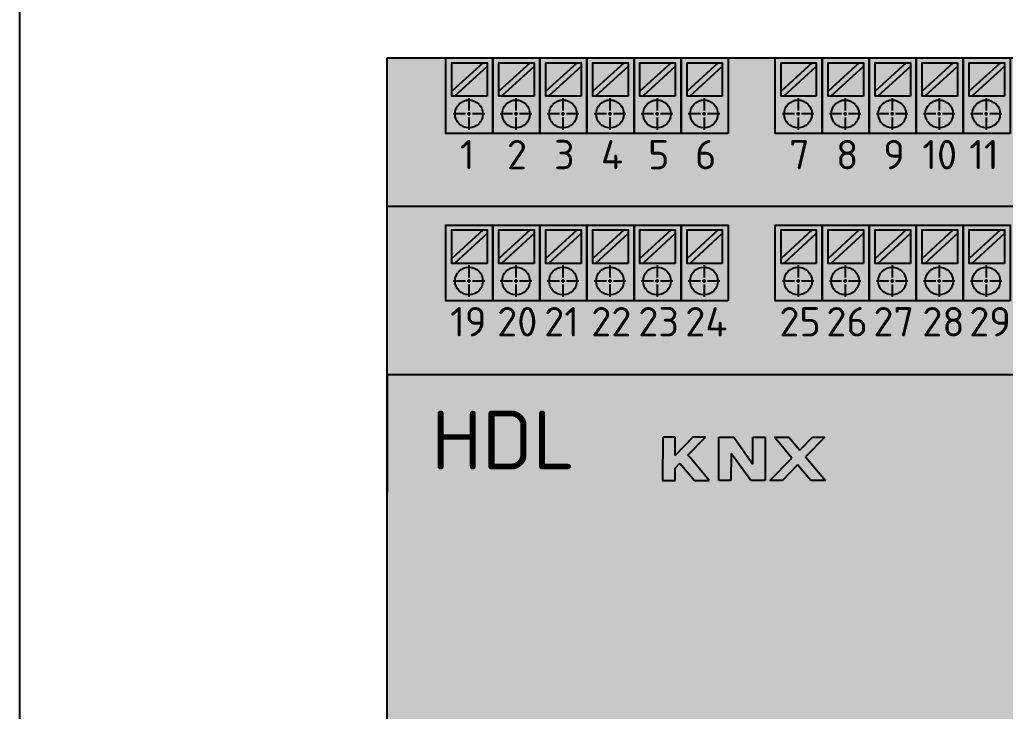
# Model space of a CAD drawing. Header units: millimetres. Extents: x 27500 to 33280, y -10980 to 420.
# Drawn here: x 27500 to 27567.1, y -974.5 to -927.4 of the extents above; entities that cross this region are included whole.
import ezdxf

# ---------------------------------------------------------------- set-up
doc = ezdxf.new("R2010")
doc.units = ezdxf.units.MM
doc.layers.add('SX_HDL_BODY', color=7, linetype='Continuous', true_color=0x2d2e35)
doc.layers.add('SX_HDL_TERMINALS', color=7, linetype='Continuous', true_color=0xe07e2b)
doc.styles.get("Standard").update_dxf_attribs({"font": 'arial.ttf'})
doc.styles.add('SX_HDL_M_S48.1_Unecom', font='isocpeur.ttf', dxfattribs={"height": 2.5})

# ---------------------------------------------------------------- blocks, each defined once
blk = doc.blocks.new('SX_DYN_HDL_G023')
at = {"true_color": 0xe6e6e4}
h = blk.add_hatch(color=254, dxfattribs=at)
h.dxf.hatch_style = 2
h.paths.add_polyline_path([(20.59, 17.823), (20.47, 17.973), (21.667, 19.188), (20.812, 19.188), (19.593, 17.948), (19.593, 17.95), (19.593, 19.184), (18.751, 19.185), (18.749, 16.243), (19.593, 16.243), (19.593, 17.083), (19.927, 17.422), (20.915, 16.247), (21.925, 16.247)])
h = blk.add_hatch(color=254, dxfattribs=at)
h.dxf.hatch_style = 2
h.paths.add_polyline_path([(23.584, 19.192), (24.892, 17.349), (24.885, 19.187), (25.722, 19.188), (25.722, 16.252), (24.755, 16.252), (23.406, 18.076), (23.391, 16.252), (22.564, 16.252), (22.564, 19.193)])
h = blk.add_hatch(color=254, dxfattribs=at)
h.dxf.hatch_style = 2
h.paths.add_polyline_path([(29.836, 16.243), (28.824, 16.248), (27.935, 17.307), (26.898, 16.243), (26.053, 16.243), (27.548, 17.769), (26.359, 19.186), (27.345, 19.185), (28.089, 18.318), (28.951, 19.185), (29.796, 19.185), (28.476, 17.857)])
at = {"layer": 'SX_HDL_BODY', "true_color": 0x232428}
blk.add_hatch(color=250, dxfattribs=at).paths.add_polyline_path([(0, 15.44), (0, 19.44), (0, 23.44), (0, 34.915), (0, 45), (4, 45), (7.2, 45), (10.4, 45), (13.6, 45), (16.8, 45), (20, 45), (23.2, 45), (26.4, 45), (29.6, 45), (32.8, 45), (36, 45), (39.2, 45), (42.4, 45), (45.6, 45), (48.8, 45), (52, 45), (55.2, 45), (58.4, 45), (61.6, 45), (64.8, 45), (68, 45), (72, 45), (72, 34.915), (72, 23.44), (72, -21.58), (72, -25.58), (72, -28), (72, -32.3), (72, -45), (64.53, -45), (57.06, -45), (49.59, -45), (42.12, -45), (0, -45), (0, -21.58), (0, -12.18), (0, -6.565)])
at = {"layer": 'SX_HDL_TERMINALS', "true_color": 0xe07e2b}
h = blk.add_hatch(color=30, dxfattribs=at)
h.paths.add_polyline_path([(4, 39.855), (4, 45), (7.2, 45), (7.2, 39.855)])
h.paths.add_polyline_path([(6.805, 42.39), (6.805, 44.415), (6.805, 44.665), (6.525, 44.665), (4.405, 44.665), (4.405, 42.73), (4.405, 42.39), (4.59, 42.39)], flags=0)
h.paths.add_polyline_path([(5.935, 40.32), (6.235, 40.52), (6.435, 40.82), (6.51, 41.19), (6.435, 41.555), (6.235, 41.855), (5.935, 42.06), (5.565, 42.135), (5.2, 42.06), (4.9, 41.855), (4.695, 41.555), (4.62, 41.19), (4.695, 40.82), (4.9, 40.52), (5.2, 40.32), (5.565, 40.245)], flags=0)
h = blk.add_hatch(color=30, dxfattribs=at)
h.paths.add_polyline_path([(7.2, 45), (10.4, 45), (10.4, 39.855), (7.2, 39.855)])
h.paths.add_polyline_path([(10.005, 42.39), (10.005, 44.415), (10.005, 44.665), (9.725, 44.665), (7.605, 44.665), (7.605, 42.73), (7.605, 42.39), (7.79, 42.39)], flags=0)
h.paths.add_polyline_path([(9.135, 40.32), (9.435, 40.52), (9.635, 40.82), (9.71, 41.19), (9.635, 41.555), (9.435, 41.855), (9.135, 42.06), (8.765, 42.135), (8.4, 42.06), (8.1, 41.855), (7.895, 41.555), (7.82, 41.19), (7.895, 40.82), (8.1, 40.52), (8.4, 40.32), (8.765, 40.245)], flags=0)
h = blk.add_hatch(color=30, dxfattribs=at)
h.paths.add_polyline_path([(10.4, 45), (13.6, 45), (13.6, 39.855), (10.4, 39.855)])
h.paths.add_polyline_path([(13.205, 42.39), (13.205, 44.415), (13.205, 44.665), (12.925, 44.665), (10.805, 44.665), (10.805, 42.73), (10.805, 42.39), (10.99, 42.39)], flags=0)
h.paths.add_polyline_path([(12.335, 40.32), (12.635, 40.52), (12.835, 40.82), (12.91, 41.19), (12.835, 41.555), (12.635, 41.855), (12.335, 42.06), (11.965, 42.135), (11.6, 42.06), (11.3, 41.855), (11.095, 41.555), (11.02, 41.19), (11.095, 40.82), (11.3, 40.52), (11.6, 40.32), (11.965, 40.245)], flags=0)
h = blk.add_hatch(color=30, dxfattribs=at)
h.paths.add_polyline_path([(13.6, 45), (16.8, 45), (16.8, 39.855), (13.6, 39.855)])
h.paths.add_polyline_path([(16.405, 42.39), (16.405, 44.415), (16.405, 44.665), (16.125, 44.665), (14.005, 44.665), (14.005, 42.73), (14.005, 42.39), (14.19, 42.39)], flags=0)
h.paths.add_polyline_path([(15.535, 40.32), (15.835, 40.52), (16.035, 40.82), (16.11, 41.19), (16.035, 41.555), (15.835, 41.855), (15.535, 42.06), (15.165, 42.135), (14.8, 42.06), (14.5, 41.855), (14.295, 41.555), (14.22, 41.19), (14.295, 40.82), (14.5, 40.52), (14.8, 40.32), (15.165, 40.245)], flags=0)
h = blk.add_hatch(color=30, dxfattribs=at)
h.paths.add_polyline_path([(16.8, 45), (20, 45), (20, 39.855), (16.8, 39.855)])
h.paths.add_polyline_path([(19.605, 42.39), (19.605, 44.415), (19.605, 44.665), (19.325, 44.665), (17.205, 44.665), (17.205, 42.73), (17.205, 42.39), (17.39, 42.39)], flags=0)
h.paths.add_polyline_path([(18.735, 40.32), (19.035, 40.52), (19.235, 40.82), (19.31, 41.19), (19.235, 41.555), (19.035, 41.855), (18.735, 42.06), (18.365, 42.135), (18, 42.06), (17.7, 41.855), (17.495, 41.555), (17.42, 41.19), (17.495, 40.82), (17.7, 40.52), (18, 40.32), (18.365, 40.245)], flags=0)
h = blk.add_hatch(color=30, dxfattribs=at)
h.paths.add_polyline_path([(20, 45), (23.2, 45), (23.2, 39.855), (20, 39.855)])
h.paths.add_polyline_path([(22.805, 42.39), (22.805, 44.415), (22.805, 44.665), (22.525, 44.665), (20.405, 44.665), (20.405, 42.73), (20.405, 42.39), (20.59, 42.39)], flags=0)
h.paths.add_polyline_path([(21.935, 40.32), (22.235, 40.52), (22.435, 40.82), (22.51, 41.19), (22.435, 41.555), (22.235, 41.855), (21.935, 42.06), (21.565, 42.135), (21.2, 42.06), (20.9, 41.855), (20.695, 41.555), (20.62, 41.19), (20.695, 40.82), (20.9, 40.52), (21.2, 40.32), (21.565, 40.245)], flags=0)
h = blk.add_hatch(color=30, dxfattribs=at)
h.paths.add_polyline_path([(26.4, 39.855), (26.4, 45), (29.6, 45), (29.6, 39.855)])
h.paths.add_polyline_path([(29.205, 42.39), (29.205, 44.415), (29.205, 44.665), (28.925, 44.665), (26.805, 44.665), (26.805, 42.73), (26.805, 42.39), (26.99, 42.39)], flags=0)
h.paths.add_polyline_path([(28.335, 40.32), (28.635, 40.52), (28.835, 40.82), (28.91, 41.19), (28.835, 41.555), (28.635, 41.855), (28.335, 42.06), (27.965, 42.135), (27.6, 42.06), (27.3, 41.855), (27.095, 41.555), (27.02, 41.19), (27.095, 40.82), (27.3, 40.52), (27.6, 40.32), (27.965, 40.245)], flags=0)
h = blk.add_hatch(color=30, dxfattribs=at)
h.paths.add_polyline_path([(29.6, 45), (32.8, 45), (32.8, 39.855), (29.6, 39.855)])
h.paths.add_polyline_path([(32.405, 42.39), (32.405, 44.415), (32.405, 44.665), (32.125, 44.665), (30.005, 44.665), (30.005, 42.73), (30.005, 42.39), (30.19, 42.39)], flags=0)
h.paths.add_polyline_path([(31.535, 40.32), (31.835, 40.52), (32.035, 40.82), (32.11, 41.19), (32.035, 41.555), (31.835, 41.855), (31.535, 42.06), (31.165, 42.135), (30.8, 42.06), (30.5, 41.855), (30.295, 41.555), (30.22, 41.19), (30.295, 40.82), (30.5, 40.52), (30.8, 40.32), (31.165, 40.245)], flags=0)
h = blk.add_hatch(color=30, dxfattribs=at)
h.paths.add_polyline_path([(32.8, 45), (36, 45), (36, 39.855), (32.8, 39.855)])
h.paths.add_polyline_path([(35.605, 42.39), (35.605, 44.415), (35.605, 44.665), (35.325, 44.665), (33.205, 44.665), (33.205, 42.73), (33.205, 42.39), (33.39, 42.39)], flags=0)
h.paths.add_polyline_path([(34.735, 40.32), (35.035, 40.52), (35.235, 40.82), (35.31, 41.19), (35.235, 41.555), (35.035, 41.855), (34.735, 42.06), (34.365, 42.135), (34, 42.06), (33.7, 41.855), (33.495, 41.555), (33.42, 41.19), (33.495, 40.82), (33.7, 40.52), (34, 40.32), (34.365, 40.245)], flags=0)
h = blk.add_hatch(color=30, dxfattribs=at)
h.paths.add_polyline_path([(36, 45), (39.2, 45), (39.2, 39.855), (36, 39.855)])
h.paths.add_polyline_path([(38.805, 42.39), (38.805, 44.415), (38.805, 44.665), (38.525, 44.665), (36.405, 44.665), (36.405, 42.73), (36.405, 42.39), (36.59, 42.39)], flags=0)
h.paths.add_polyline_path([(37.935, 40.32), (38.235, 40.52), (38.435, 40.82), (38.51, 41.19), (38.435, 41.555), (38.235, 41.855), (37.935, 42.06), (37.565, 42.135), (37.2, 42.06), (36.9, 41.855), (36.695, 41.555), (36.62, 41.19), (36.695, 40.82), (36.9, 40.52), (37.2, 40.32), (37.565, 40.245)], flags=0)
h = blk.add_hatch(color=30, dxfattribs=at)
h.paths.add_polyline_path([(39.2, 45), (42.4, 45), (42.4, 39.855), (39.2, 39.855)])
h.paths.add_polyline_path([(42.005, 42.39), (42.005, 44.415), (42.005, 44.665), (41.725, 44.665), (39.605, 44.665), (39.605, 42.73), (39.605, 42.39), (39.79, 42.39)], flags=0)
h.paths.add_polyline_path([(41.135, 40.32), (41.435, 40.52), (41.635, 40.82), (41.71, 41.19), (41.635, 41.555), (41.435, 41.855), (41.135, 42.06), (40.765, 42.135), (40.4, 42.06), (40.1, 41.855), (39.895, 41.555), (39.82, 41.19), (39.895, 40.82), (40.1, 40.52), (40.4, 40.32), (40.765, 40.245)], flags=0)
h = blk.add_hatch(color=30, dxfattribs=at)
h.paths.add_polyline_path([(4, 28.48), (4, 33.625), (7.2, 33.625), (7.2, 28.48)])
h.paths.add_polyline_path([(6.805, 31.02), (6.805, 33.045), (6.805, 33.295), (6.525, 33.295), (4.405, 33.295), (4.405, 31.355), (4.405, 31.02), (4.59, 31.02)], flags=0)
h.paths.add_polyline_path([(5.935, 28.945), (6.235, 29.15), (6.435, 29.45), (6.51, 29.815), (6.435, 30.185), (6.235, 30.485), (5.935, 30.685), (5.565, 30.76), (5.2, 30.685), (4.9, 30.485), (4.695, 30.185), (4.62, 29.815), (4.695, 29.45), (4.9, 29.15), (5.2, 28.945), (5.565, 28.87)], flags=0)
h = blk.add_hatch(color=30, dxfattribs=at)
h.paths.add_polyline_path([(7.2, 33.625), (10.4, 33.625), (10.4, 28.48), (7.2, 28.48)])
h.paths.add_polyline_path([(10.005, 31.02), (10.005, 33.045), (10.005, 33.295), (9.725, 33.295), (7.605, 33.295), (7.605, 31.355), (7.605, 31.02), (7.79, 31.02)], flags=0)
h.paths.add_polyline_path([(9.135, 28.945), (9.435, 29.15), (9.635, 29.45), (9.71, 29.815), (9.635, 30.185), (9.435, 30.485), (9.135, 30.685), (8.765, 30.76), (8.4, 30.685), (8.1, 30.485), (7.895, 30.185), (7.82, 29.815), (7.895, 29.45), (8.1, 29.15), (8.4, 28.945), (8.765, 28.87)], flags=0)
h = blk.add_hatch(color=30, dxfattribs=at)
h.paths.add_polyline_path([(10.4, 33.625), (13.6, 33.625), (13.6, 28.48), (10.4, 28.48)])
h.paths.add_polyline_path([(13.205, 31.02), (13.205, 33.045), (13.205, 33.295), (12.925, 33.295), (10.805, 33.295), (10.805, 31.355), (10.805, 31.02), (10.99, 31.02)], flags=0)
h.paths.add_polyline_path([(12.335, 28.945), (12.635, 29.15), (12.835, 29.45), (12.91, 29.815), (12.835, 30.185), (12.635, 30.485), (12.335, 30.685), (11.965, 30.76), (11.6, 30.685), (11.3, 30.485), (11.095, 30.185), (11.02, 29.815), (11.095, 29.45), (11.3, 29.15), (11.6, 28.945), (11.965, 28.87)], flags=0)
h = blk.add_hatch(color=30, dxfattribs=at)
h.paths.add_polyline_path([(13.6, 33.625), (16.8, 33.625), (16.8, 28.48), (13.6, 28.48)])
h.paths.add_polyline_path([(16.405, 31.02), (16.405, 33.045), (16.405, 33.295), (16.125, 33.295), (14.005, 33.295), (14.005, 31.355), (14.005, 31.02), (14.19, 31.02)], flags=0)
h.paths.add_polyline_path([(15.535, 28.945), (15.835, 29.15), (16.035, 29.45), (16.11, 29.815), (16.035, 30.185), (15.835, 30.485), (15.535, 30.685), (15.165, 30.76), (14.8, 30.685), (14.5, 30.485), (14.295, 30.185), (14.22, 29.815), (14.295, 29.45), (14.5, 29.15), (14.8, 28.945), (15.165, 28.87)], flags=0)
h = blk.add_hatch(color=30, dxfattribs=at)
h.paths.add_polyline_path([(16.8, 33.625), (20, 33.625), (20, 28.48), (16.8, 28.48)])
h.paths.add_polyline_path([(19.605, 31.02), (19.605, 33.045), (19.605, 33.295), (19.325, 33.295), (17.205, 33.295), (17.205, 31.355), (17.205, 31.02), (17.39, 31.02)], flags=0)
h.paths.add_polyline_path([(18.735, 28.945), (19.035, 29.15), (19.235, 29.45), (19.31, 29.815), (19.235, 30.185), (19.035, 30.485), (18.735, 30.685), (18.365, 30.76), (18, 30.685), (17.7, 30.485), (17.495, 30.185), (17.42, 29.815), (17.495, 29.45), (17.7, 29.15), (18, 28.945), (18.365, 28.87)], flags=0)
h = blk.add_hatch(color=30, dxfattribs=at)
h.paths.add_polyline_path([(20, 33.625), (23.2, 33.625), (23.2, 28.48), (20, 28.48)])
h.paths.add_polyline_path([(22.805, 31.02), (22.805, 33.045), (22.805, 33.295), (22.525, 33.295), (20.405, 33.295), (20.405, 31.355), (20.405, 31.02), (20.59, 31.02)], flags=0)
h.paths.add_polyline_path([(21.935, 28.945), (22.235, 29.15), (22.435, 29.45), (22.51, 29.815), (22.435, 30.185), (22.235, 30.485), (21.935, 30.685), (21.565, 30.76), (21.2, 30.685), (20.9, 30.485), (20.695, 30.185), (20.62, 29.815), (20.695, 29.45), (20.9, 29.15), (21.2, 28.945), (21.565, 28.87)], flags=0)
h = blk.add_hatch(color=30, dxfattribs=at)
h.paths.add_polyline_path([(26.4, 28.48), (26.4, 33.625), (29.6, 33.625), (29.6, 28.48)])
h.paths.add_polyline_path([(29.205, 31.02), (29.205, 33.045), (29.205, 33.295), (28.925, 33.295), (26.805, 33.295), (26.805, 31.355), (26.805, 31.02), (26.99, 31.02)], flags=0)
h.paths.add_polyline_path([(28.335, 28.945), (28.635, 29.15), (28.835, 29.45), (28.91, 29.815), (28.835, 30.185), (28.635, 30.485), (28.335, 30.685), (27.965, 30.76), (27.6, 30.685), (27.3, 30.485), (27.095, 30.185), (27.02, 29.815), (27.095, 29.45), (27.3, 29.15), (27.6, 28.945), (27.965, 28.87)], flags=0)
h = blk.add_hatch(color=30, dxfattribs=at)
h.paths.add_polyline_path([(29.6, 33.625), (32.8, 33.625), (32.8, 28.48), (29.6, 28.48)])
h.paths.add_polyline_path([(32.405, 31.02), (32.405, 33.045), (32.405, 33.295), (32.125, 33.295), (30.005, 33.295), (30.005, 31.355), (30.005, 31.02), (30.19, 31.02)], flags=0)
h.paths.add_polyline_path([(31.535, 28.945), (31.835, 29.15), (32.035, 29.45), (32.11, 29.815), (32.035, 30.185), (31.835, 30.485), (31.535, 30.685), (31.165, 30.76), (30.8, 30.685), (30.5, 30.485), (30.295, 30.185), (30.22, 29.815), (30.295, 29.45), (30.5, 29.15), (30.8, 28.945), (31.165, 28.87)], flags=0)
h = blk.add_hatch(color=30, dxfattribs=at)
h.paths.add_polyline_path([(32.8, 33.625), (36, 33.625), (36, 28.48), (32.8, 28.48)])
h.paths.add_polyline_path([(35.605, 31.02), (35.605, 33.045), (35.605, 33.295), (35.325, 33.295), (33.205, 33.295), (33.205, 31.355), (33.205, 31.02), (33.39, 31.02)], flags=0)
h.paths.add_polyline_path([(34.735, 28.945), (35.035, 29.15), (35.235, 29.45), (35.31, 29.815), (35.235, 30.185), (35.035, 30.485), (34.735, 30.685), (34.365, 30.76), (34, 30.685), (33.7, 30.485), (33.495, 30.185), (33.42, 29.815), (33.495, 29.45), (33.7, 29.15), (34, 28.945), (34.365, 28.87)], flags=0)
h = blk.add_hatch(color=30, dxfattribs=at)
h.paths.add_polyline_path([(36, 33.625), (39.2, 33.625), (39.2, 28.48), (36, 28.48)])
h.paths.add_polyline_path([(38.805, 31.02), (38.805, 33.045), (38.805, 33.295), (38.525, 33.295), (36.405, 33.295), (36.405, 31.355), (36.405, 31.02), (36.59, 31.02)], flags=0)
h.paths.add_polyline_path([(37.935, 28.945), (38.235, 29.15), (38.435, 29.45), (38.51, 29.815), (38.435, 30.185), (38.235, 30.485), (37.935, 30.685), (37.565, 30.76), (37.2, 30.685), (36.9, 30.485), (36.695, 30.185), (36.62, 29.815), (36.695, 29.45), (36.9, 29.15), (37.2, 28.945), (37.565, 28.87)], flags=0)
h = blk.add_hatch(color=30, dxfattribs=at)
h.paths.add_polyline_path([(39.2, 33.625), (42.4, 33.625), (42.4, 28.48), (39.2, 28.48)])
h.paths.add_polyline_path([(42.005, 31.02), (42.005, 33.045), (42.005, 33.295), (41.725, 33.295), (39.605, 33.295), (39.605, 31.355), (39.605, 31.02), (39.79, 31.02)], flags=0)
h.paths.add_polyline_path([(41.135, 28.945), (41.435, 29.15), (41.635, 29.45), (41.71, 29.815), (41.635, 30.185), (41.435, 30.485), (41.135, 30.685), (40.765, 30.76), (40.4, 30.685), (40.1, 30.485), (39.895, 30.185), (39.82, 29.815), (39.895, 29.45), (40.1, 29.15), (40.4, 28.945), (40.765, 28.87)], flags=0)
at = {"color": 8, "true_color": 0x74777e, "transparency": 16777216}
for p, q in [((5.566, 42.262), (5.566, 41.425)), ((8.766, 42.262), (8.766, 41.425)), ((11.966, 42.262), (11.966, 41.425)), ((15.166, 42.262), (15.166, 41.425)), ((18.366, 42.262), (18.366, 41.425)), ((21.566, 42.262), (21.566, 41.425)), ((27.966, 42.262), (27.966, 41.425)), ((31.166, 42.262), (31.166, 41.425)), ((34.366, 42.262), (34.366, 41.425)), ((37.566, 42.262), (37.566, 41.425)), ((40.766, 42.262), (40.766, 41.425)), ((5.33, 41.189), (4.493, 41.189)), ((5.566, 40.953), (5.566, 40.116)), ((6.639, 41.189), (5.802, 41.189)), ((8.53, 41.189), (7.693, 41.189)), ((8.766, 40.953), (8.766, 40.116)), ((9.839, 41.189), (9.002, 41.189)), ((11.73, 41.189), (10.893, 41.189)), ((11.966, 40.953), (11.966, 40.116)), ((13.039, 41.189), (12.202, 41.189)), ((14.93, 41.189), (14.093, 41.189)), ((15.166, 40.953), (15.166, 40.116)), ((16.239, 41.189), (15.402, 41.189)), ((18.13, 41.189), (17.293, 41.189)), ((18.366, 40.953), (18.366, 40.116)), ((19.439, 41.189), (18.602, 41.189)), ((21.33, 41.189), (20.493, 41.189)), ((21.566, 40.953), (21.566, 40.116)), ((22.639, 41.189), (21.802, 41.189)), ((27.73, 41.189), (26.893, 41.189)), ((27.966, 40.953), (27.966, 40.116)), ((29.039, 41.189), (28.202, 41.189)), ((30.93, 41.189), (30.093, 41.189)), ((31.166, 40.953), (31.166, 40.116)), ((32.239, 41.189), (31.402, 41.189)), ((34.13, 41.189), (33.293, 41.189)), ((34.366, 40.953), (34.366, 40.116)), ((35.439, 41.189), (34.602, 41.189)), ((37.33, 41.189), (36.493, 41.189)), ((37.566, 40.953), (37.566, 40.116)), ((38.639, 41.189), (37.802, 41.189)), ((40.53, 41.189), (39.693, 41.189)), ((40.766, 40.953), (40.766, 40.116)), ((41.839, 41.189), (41.002, 41.189)), ((5.566, 30.889), (5.566, 30.053)), ((8.766, 30.889), (8.766, 30.053)), ((11.966, 30.889), (11.966, 30.053)), ((15.166, 30.889), (15.166, 30.053)), ((18.366, 30.889), (18.366, 30.053)), ((21.566, 30.889), (21.566, 30.053)), ((27.966, 30.889), (27.966, 30.053)), ((31.166, 30.889), (31.166, 30.053)), ((34.366, 30.889), (34.366, 30.053)), ((37.566, 30.889), (37.566, 30.053)), ((40.766, 30.889), (40.766, 30.053)), ((5.33, 29.816), (4.493, 29.816)), ((5.566, 29.58), (5.566, 28.744)), ((6.639, 29.816), (5.802, 29.816)), ((8.53, 29.816), (7.693, 29.816)), ((8.766, 29.58), (8.766, 28.744)), ((9.839, 29.816), (9.002, 29.816)), ((11.73, 29.816), (10.893, 29.816)), ((11.966, 29.58), (11.966, 28.744)), ((13.039, 29.816), (12.202, 29.816)), ((14.93, 29.816), (14.093, 29.816)), ((15.166, 29.58), (15.166, 28.744)), ((16.239, 29.816), (15.402, 29.816)), ((18.13, 29.816), (17.293, 29.816)), ((18.366, 29.58), (18.366, 28.744)), ((19.439, 29.816), (18.602, 29.816)), ((21.33, 29.816), (20.493, 29.816)), ((21.566, 29.58), (21.566, 28.744)), ((22.639, 29.816), (21.802, 29.816)), ((27.73, 29.816), (26.893, 29.816)), ((27.966, 29.58), (27.966, 28.744)), ((29.039, 29.816), (28.202, 29.816)), ((30.93, 29.816), (30.093, 29.816)), ((31.166, 29.58), (31.166, 28.744)), ((32.239, 29.816), (31.402, 29.816)), ((34.13, 29.816), (33.293, 29.816)), ((34.366, 29.58), (34.366, 28.744)), ((35.439, 29.816), (34.602, 29.816)), ((37.33, 29.816), (36.493, 29.816)), ((37.566, 29.58), (37.566, 28.744)), ((38.639, 29.816), (37.802, 29.816)), ((40.53, 29.816), (39.693, 29.816)), ((40.766, 29.58), (40.766, 28.744)), ((41.839, 29.816), (41.002, 29.816))]:
    blk.add_line(p, q, dxfattribs=at)
at = {"color": 8, "linetype": 'Continuous', "true_color": 0x74777e, "transparency": 16777216}
for p, q in [((5.684, 41.189), (5.448, 41.189)), ((5.566, 41.307), (5.566, 41.071)), ((8.884, 41.189), (8.648, 41.189)), ((8.766, 41.307), (8.766, 41.071)), ((12.084, 41.189), (11.848, 41.189)), ((11.966, 41.307), (11.966, 41.071)), ((15.284, 41.189), (15.048, 41.189)), ((15.166, 41.307), (15.166, 41.071)), ((18.484, 41.189), (18.248, 41.189)), ((18.366, 41.307), (18.366, 41.071)), ((21.684, 41.189), (21.448, 41.189)), ((21.566, 41.307), (21.566, 41.071)), ((28.084, 41.189), (27.848, 41.189)), ((27.966, 41.307), (27.966, 41.071)), ((31.284, 41.189), (31.048, 41.189)), ((31.166, 41.307), (31.166, 41.071)), ((34.484, 41.189), (34.248, 41.189)), ((34.366, 41.307), (34.366, 41.071)), ((37.684, 41.189), (37.448, 41.189)), ((37.566, 41.307), (37.566, 41.071)), ((40.884, 41.189), (40.648, 41.189)), ((40.766, 41.307), (40.766, 41.071)), ((5.684, 29.816), (5.448, 29.816)), ((5.566, 29.935), (5.566, 29.698)), ((8.884, 29.816), (8.648, 29.816)), ((8.766, 29.935), (8.766, 29.698)), ((12.084, 29.816), (11.848, 29.816)), ((11.966, 29.935), (11.966, 29.698)), ((15.284, 29.816), (15.048, 29.816)), ((15.166, 29.935), (15.166, 29.698)), ((18.484, 29.816), (18.248, 29.816)), ((18.366, 29.935), (18.366, 29.698)), ((21.684, 29.816), (21.448, 29.816)), ((21.566, 29.935), (21.566, 29.698)), ((28.084, 29.816), (27.848, 29.816)), ((27.966, 29.935), (27.966, 29.698)), ((31.284, 29.816), (31.048, 29.816)), ((31.166, 29.935), (31.166, 29.698)), ((34.484, 29.816), (34.248, 29.816)), ((34.366, 29.935), (34.366, 29.698)), ((37.684, 29.816), (37.448, 29.816)), ((37.566, 29.935), (37.566, 29.698)), ((40.884, 29.816), (40.648, 29.816)), ((40.766, 29.935), (40.766, 29.698))]:
    blk.add_line(p, q, dxfattribs=at)
at = {"color": 8, "true_color": 0x74777e}
for p, q in [((0, 34.914), (72, 34.914)), ((0, 34.914), (72, 34.914)), ((72, 23.442), (0, 23.442)), ((0, 23.442), (0, 19.442)), ((0, 19.442), (0, 15.442))]:
    blk.add_line(p, q, dxfattribs=at)
at = {"color": 254, "true_color": 0xe6e6e4}
for p, q in [((18.751, 19.185), (18.749, 16.243)), ((19.593, 19.184), (18.751, 19.185)), ((20.812, 19.188), (19.593, 17.948)), ((19.593, 17.95), (19.593, 19.184)), ((20.47, 17.973), (21.667, 19.188)), ((21.667, 19.188), (20.812, 19.188)), ((22.564, 16.252), (22.564, 19.193)), ((22.564, 19.193), (23.584, 19.192)), ((23.584, 19.192), (24.892, 17.349)), ((24.885, 19.187), (25.722, 19.188)), ((24.892, 17.349), (24.885, 19.187)), ((25.722, 19.188), (25.722, 16.252)), ((27.548, 17.769), (26.359, 19.186)), ((26.359, 19.186), (27.345, 19.185)), ((27.345, 19.185), (28.089, 18.318)), ((28.089, 18.318), (28.951, 19.185)), ((29.796, 19.185), (28.476, 17.857)), ((28.951, 19.185), (29.796, 19.185)), ((19.593, 17.948), (19.593, 17.95)), ((20.59, 17.823), (20.47, 17.973)), ((21.925, 16.247), (20.59, 17.823)), ((23.406, 18.076), (23.391, 16.252)), ((24.755, 16.252), (23.406, 18.076)), ((26.053, 16.243), (27.548, 17.769)), ((28.476, 17.857), (29.836, 16.243)), ((19.593, 17.083), (19.927, 17.422)), ((19.593, 16.243), (19.593, 17.083)), ((19.927, 17.422), (20.915, 16.247)), ((27.935, 17.307), (26.898, 16.243)), ((28.824, 16.248), (27.935, 17.307)), ((18.749, 16.243), (19.593, 16.243)), ((20.915, 16.247), (21.925, 16.247)), ((23.391, 16.252), (22.564, 16.252)), ((25.722, 16.252), (24.755, 16.252)), ((26.898, 16.243), (26.053, 16.243)), ((29.836, 16.243), (28.824, 16.248))]:
    blk.add_line(p, q, dxfattribs=at)
at = {"color": 8, "true_color": 0x74777e}
for points in [[(0, 45), (72, 45), (72, -45), (0, -45)], [(7.2, 39.853), (4, 39.853), (4, 45), (7.2, 45)], [(10.4, 39.853), (7.2, 39.853), (7.2, 45), (10.4, 45)], [(13.6, 39.853), (10.4, 39.853), (10.4, 45), (13.6, 45)], [(16.8, 39.853), (13.6, 39.853), (13.6, 45), (16.8, 45)], [(20, 39.853), (16.8, 39.853), (16.8, 45), (20, 45)], [(23.2, 39.853), (20, 39.853), (20, 45), (23.2, 45)], [(29.6, 39.853), (26.4, 39.853), (26.4, 45), (29.6, 45)], [(32.8, 39.853), (29.6, 39.853), (29.6, 45), (32.8, 45)], [(36, 39.853), (32.8, 39.853), (32.8, 45), (36, 45)], [(39.2, 39.853), (36, 39.853), (36, 45), (39.2, 45)], [(42.4, 39.853), (39.2, 39.853), (39.2, 45), (42.4, 45)], [(6.806, 42.392), (4.406, 42.392), (4.406, 44.667), (6.806, 44.667)], [(10.006, 42.392), (7.606, 42.392), (7.606, 44.667), (10.006, 44.667)], [(13.206, 42.392), (10.806, 42.392), (10.806, 44.667), (13.206, 44.667)], [(16.406, 42.392), (14.006, 42.392), (14.006, 44.667), (16.406, 44.667)], [(19.606, 42.392), (17.206, 42.392), (17.206, 44.667), (19.606, 44.667)], [(22.806, 42.392), (20.406, 42.392), (20.406, 44.667), (22.806, 44.667)], [(29.206, 42.392), (26.806, 42.392), (26.806, 44.667), (29.206, 44.667)], [(32.406, 42.392), (30.006, 42.392), (30.006, 44.667), (32.406, 44.667)], [(35.606, 42.392), (33.206, 42.392), (33.206, 44.667), (35.606, 44.667)], [(38.806, 42.392), (36.406, 42.392), (36.406, 44.667), (38.806, 44.667)], [(42.006, 42.392), (39.606, 42.392), (39.606, 44.667), (42.006, 44.667)], [(7.2, 28.48), (4, 28.48), (4, 33.627), (7.2, 33.627)], [(10.4, 28.48), (7.2, 28.48), (7.2, 33.627), (10.4, 33.627)], [(13.6, 28.48), (10.4, 28.48), (10.4, 33.627), (13.6, 33.627)], [(16.8, 28.48), (13.6, 28.48), (13.6, 33.627), (16.8, 33.627)], [(20, 28.48), (16.8, 28.48), (16.8, 33.627), (20, 33.627)], [(23.2, 28.48), (20, 28.48), (20, 33.627), (23.2, 33.627)], [(29.6, 28.48), (26.4, 28.48), (26.4, 33.627), (29.6, 33.627)], [(32.8, 28.48), (29.6, 28.48), (29.6, 33.627), (32.8, 33.627)], [(36, 28.48), (32.8, 28.48), (32.8, 33.627), (36, 33.627)], [(39.2, 28.48), (36, 28.48), (36, 33.627), (39.2, 33.627)], [(42.4, 28.48), (39.2, 28.48), (39.2, 33.627), (42.4, 33.627)], [(6.806, 31.019), (4.406, 31.019), (4.406, 33.294), (6.806, 33.294)], [(10.006, 31.019), (7.606, 31.019), (7.606, 33.294), (10.006, 33.294)], [(13.206, 31.019), (10.806, 31.019), (10.806, 33.294), (13.206, 33.294)], [(16.406, 31.019), (14.006, 31.019), (14.006, 33.294), (16.406, 33.294)], [(19.606, 31.019), (17.206, 31.019), (17.206, 33.294), (19.606, 33.294)], [(22.806, 31.019), (20.406, 31.019), (20.406, 33.294), (22.806, 33.294)], [(29.206, 31.019), (26.806, 31.019), (26.806, 33.294), (29.206, 33.294)], [(32.406, 31.019), (30.006, 31.019), (30.006, 33.294), (32.406, 33.294)], [(35.606, 31.019), (33.206, 31.019), (33.206, 33.294), (35.606, 33.294)], [(38.806, 31.019), (36.406, 31.019), (36.406, 33.294), (38.806, 33.294)], [(42.006, 31.019), (39.606, 31.019), (39.606, 33.294), (42.006, 33.294)]]:
    blk.add_lwpolyline(points, close=True, dxfattribs=at)
for points in [[(6.527, 44.667), (4.406, 42.728)], [(6.806, 44.417), (4.591, 42.392)], [(9.727, 44.667), (7.606, 42.728)], [(10.006, 44.417), (7.791, 42.392)], [(12.927, 44.667), (10.806, 42.728)], [(13.206, 44.417), (10.991, 42.392)], [(16.127, 44.667), (14.006, 42.728)], [(16.406, 44.417), (14.191, 42.392)], [(19.327, 44.667), (17.206, 42.728)], [(19.606, 44.417), (17.391, 42.392)], [(22.527, 44.667), (20.406, 42.728)], [(22.806, 44.417), (20.591, 42.392)], [(28.927, 44.667), (26.806, 42.728)], [(29.206, 44.417), (26.991, 42.392)], [(32.127, 44.667), (30.006, 42.728)], [(32.406, 44.417), (30.191, 42.392)], [(35.327, 44.667), (33.206, 42.728)], [(35.606, 44.417), (33.391, 42.392)], [(38.527, 44.667), (36.406, 42.728)], [(38.806, 44.417), (36.591, 42.392)], [(41.727, 44.667), (39.606, 42.728)], [(42.006, 44.417), (39.791, 42.392)], [(6.806, 42.392), (4.406, 42.392)], [(10.006, 42.392), (7.606, 42.392)], [(13.206, 42.392), (10.806, 42.392)], [(16.406, 42.392), (14.006, 42.392)], [(19.606, 42.392), (17.206, 42.392)], [(22.806, 42.392), (20.406, 42.392)], [(29.206, 42.392), (26.806, 42.392)], [(32.406, 42.392), (30.006, 42.392)], [(35.606, 42.392), (33.206, 42.392)], [(38.806, 42.392), (36.406, 42.392)], [(42.006, 42.392), (39.606, 42.392)], [(0, 23.442), (0, 34.914), (72, 34.914)], [(6.527, 33.294), (4.406, 31.355)], [(6.806, 33.045), (4.591, 31.019)], [(9.727, 33.294), (7.606, 31.355)], [(10.006, 33.045), (7.791, 31.019)], [(12.927, 33.294), (10.806, 31.355)], [(13.206, 33.045), (10.991, 31.019)], [(16.127, 33.294), (14.006, 31.355)], [(16.406, 33.045), (14.191, 31.019)], [(19.327, 33.294), (17.206, 31.355)], [(19.606, 33.045), (17.391, 31.019)], [(22.527, 33.294), (20.406, 31.355)], [(22.806, 33.045), (20.591, 31.019)], [(28.927, 33.294), (26.806, 31.355)], [(29.206, 33.045), (26.991, 31.019)], [(32.127, 33.294), (30.006, 31.355)], [(32.406, 33.045), (30.191, 31.019)], [(35.327, 33.294), (33.206, 31.355)], [(35.606, 33.045), (33.391, 31.019)], [(38.527, 33.294), (36.406, 31.355)], [(38.806, 33.045), (36.591, 31.019)], [(41.727, 33.294), (39.606, 31.355)], [(42.006, 33.045), (39.791, 31.019)], [(6.806, 31.019), (4.406, 31.019)], [(10.006, 31.019), (7.606, 31.019)], [(13.206, 31.019), (10.806, 31.019)], [(16.406, 31.019), (14.006, 31.019)], [(19.606, 31.019), (17.206, 31.019)], [(22.806, 31.019), (20.406, 31.019)], [(29.206, 31.019), (26.806, 31.019)], [(32.406, 31.019), (30.006, 31.019)], [(35.606, 31.019), (33.206, 31.019)], [(38.806, 31.019), (36.406, 31.019)], [(42.006, 31.019), (39.606, 31.019)]]:
    blk.add_lwpolyline(points, dxfattribs=at)
for centre in [(5.566, 41.189), (8.766, 41.189), (11.966, 41.189), (15.166, 41.189), (18.366, 41.189), (21.566, 41.189), (27.966, 41.189), (31.166, 41.189), (34.366, 41.189), (37.566, 41.189), (40.766, 41.189), (5.566, 29.816), (8.766, 29.816), (11.966, 29.816), (15.166, 29.816), (18.366, 29.816), (21.566, 29.816), (27.966, 29.816), (31.166, 29.816), (34.366, 29.816), (37.566, 29.816), (40.766, 29.816)]:
    blk.add_circle(centre, 0.945, dxfattribs=at)
at = {"color": 254, "true_color": 0xdededa, "style": 'SX_HDL_M_S48.1_Unecom'}
for s, p in [('1', (4.955, 37.419)), ('2', (8.155, 37.419)), ('3', (11.355, 37.419)), ('4', (14.555, 37.419)), ('5', (17.755, 37.419)), ('6', (20.955, 37.419)), ('7', (27.355, 37.419)), ('8', (30.555, 37.419)), ('9', (33.755, 37.419)), ('10', (36.414, 37.419)), ('11', (39.614, 37.419)), ('19', (4.289, 26.047)), ('20', (7.489, 26.047)), ('21', (10.689, 26.047)), ('22', (13.889, 26.047)), ('23', (17.089, 26.047)), ('24', (20.289, 26.047)), ('25', (26.689, 26.047)), ('26', (29.889, 26.047)), ('27', (33.089, 26.047)), ('28', (36.414, 26.047)), ('29', (39.614, 26.047))]:
    blk.add_text(s, height=2, dxfattribs=at).set_placement(p)
at = {"color": 205, "true_color": 0x89409a, "style": 'SX_HDL_M_S48.1_Unecom'}
blk.add_text('HDL', height=4, dxfattribs=at).set_placement((3, 17))
blk = doc.blocks.new('*U488')
blk.add_blockref('SX_DYN_HDL_G023', (0, 0))
at = {"flags": 1}
for tag in ['WIDTH_MM', 'SOURCE_BLOCK', 'MODEL', 'HEIGHT_MM']:
    blk.add_attdef(tag, (0, 0), '', height=1, dxfattribs=at)

msp = doc.modelspace()

# ---------------------------------------------------------------- linework, layer by layer
at = {"color": 8}
msp.add_lwpolyline([(27500, -820), (27910, -820), (27910, -1080), (27500, -1080)], close=True, dxfattribs=at)

# ---------------------------------------------------------------- block references
msp.add_blockref('*U488', (27525, -975))

doc.saveas('drawing.dxf')
